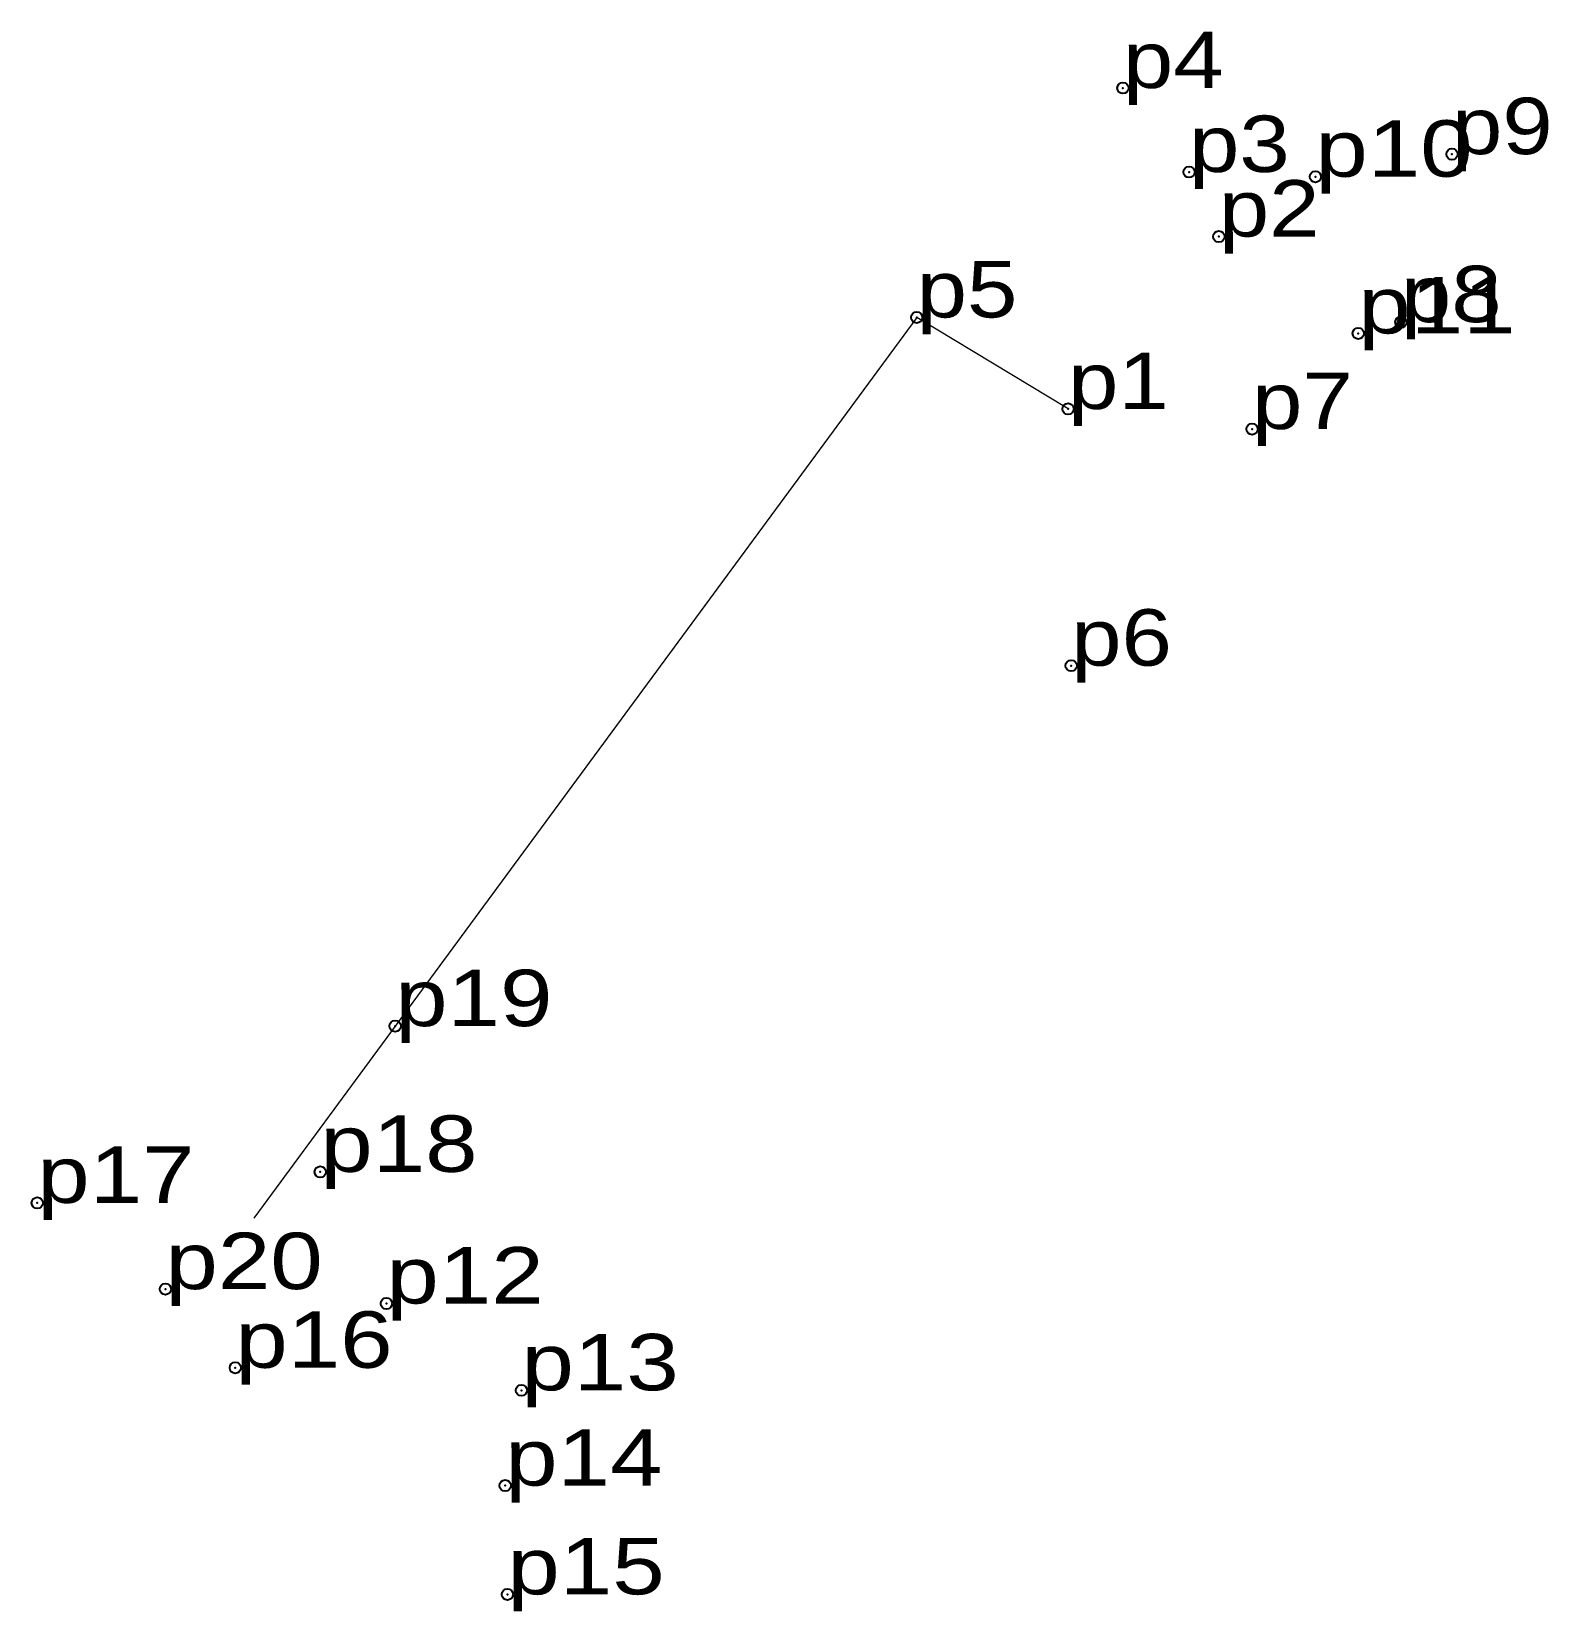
# Model space of a CAD drawing. Header units: centimetres. Extents: x 535469 to 552662, y 1836580 to 1839982.
# Drawn here: x 551289.9 to 551338.3, y 1839203.2 to 1839253.6 of the extents above.
import ezdxf

# ---------------------------------------------------------------- set-up
doc = ezdxf.new("R2010")
doc.units = ezdxf.units.CM
doc.header["$LTSCALE"] = 0.72
doc.header["$PDMODE"] = 32
doc.header["$PDSIZE"] = 0.36
doc.layers.add('12', color=7, linetype='Continuous')
doc.layers.add('7', color=7, linetype='Continuous')
doc.layers.add('6', color=7, linetype='Continuous', lineweight=13)

msp = doc.modelspace()

# ---------------------------------------------------------------- linework, layer by layer
at = {"layer": '6'}
msp.add_lwpolyline([(551323.01, 1839241.6), (551318.18, 1839244.52), (551297.03, 1839215.78)], dxfattribs=at)
at = {"layer": '7'}
for p in [(551324.76, 1839251.84), (551335.26, 1839249.73), (551326.87, 1839249.16), (551330.9, 1839249.01), (551327.82, 1839247.1), (551318.18, 1839244.52), (551333.63, 1839244.37), (551332.27, 1839244.01), (551323.01, 1839241.6), (551328.88, 1839240.96), (551323.11, 1839233.41), (551301.54, 1839221.91), (551299.15, 1839217.26), (551290.12, 1839216.27), (551294.21, 1839213.52), (551301.26, 1839213.06), (551296.44, 1839211.01), (551305.57, 1839210.29), (551305.05, 1839207.25), (551305.12, 1839203.78)]:
    msp.add_point(p, dxfattribs=at)

# ---------------------------------------------------------------- texts
at = {"layer": '12'}
for s, width, p in [('p4', 1.2, (551324.76, 1839251.84)), ('p9', 1.2, (551335.26, 1839249.73)), ('p3', 1.2, (551326.87, 1839249.16)), ('p10', 1.25, (551330.9, 1839249.01)), ('p2', 1.2, (551327.82, 1839247.1)), ('p5', 1.2, (551318.18, 1839244.52)), ('p8', 1.2, (551333.63, 1839244.37)), ('p11', 1.25, (551332.27, 1839244.01)), ('p1', 1.2, (551323.01, 1839241.6)), ('p7', 1.2, (551328.88, 1839240.96)), ('p6', 1.2, (551323.11, 1839233.41)), ('p19', 1.25, (551301.54, 1839221.91)), ('p18', 1.25, (551299.15, 1839217.26)), ('p17', 1.25, (551290.12, 1839216.27)), ('p20', 1.25, (551294.21, 1839213.52)), ('p12', 1.25, (551301.26, 1839213.06)), ('p16', 1.25, (551296.44, 1839211.01)), ('p13', 1.25, (551305.57, 1839210.29)), ('p14', 1.25, (551305.05, 1839207.25)), ('p15', 1.25, (551305.12, 1839203.78))]:
    msp.add_text(s, height=1.8, dxfattribs=dict(at, width=width)).set_placement(p)

doc.saveas('drawing.dxf')
